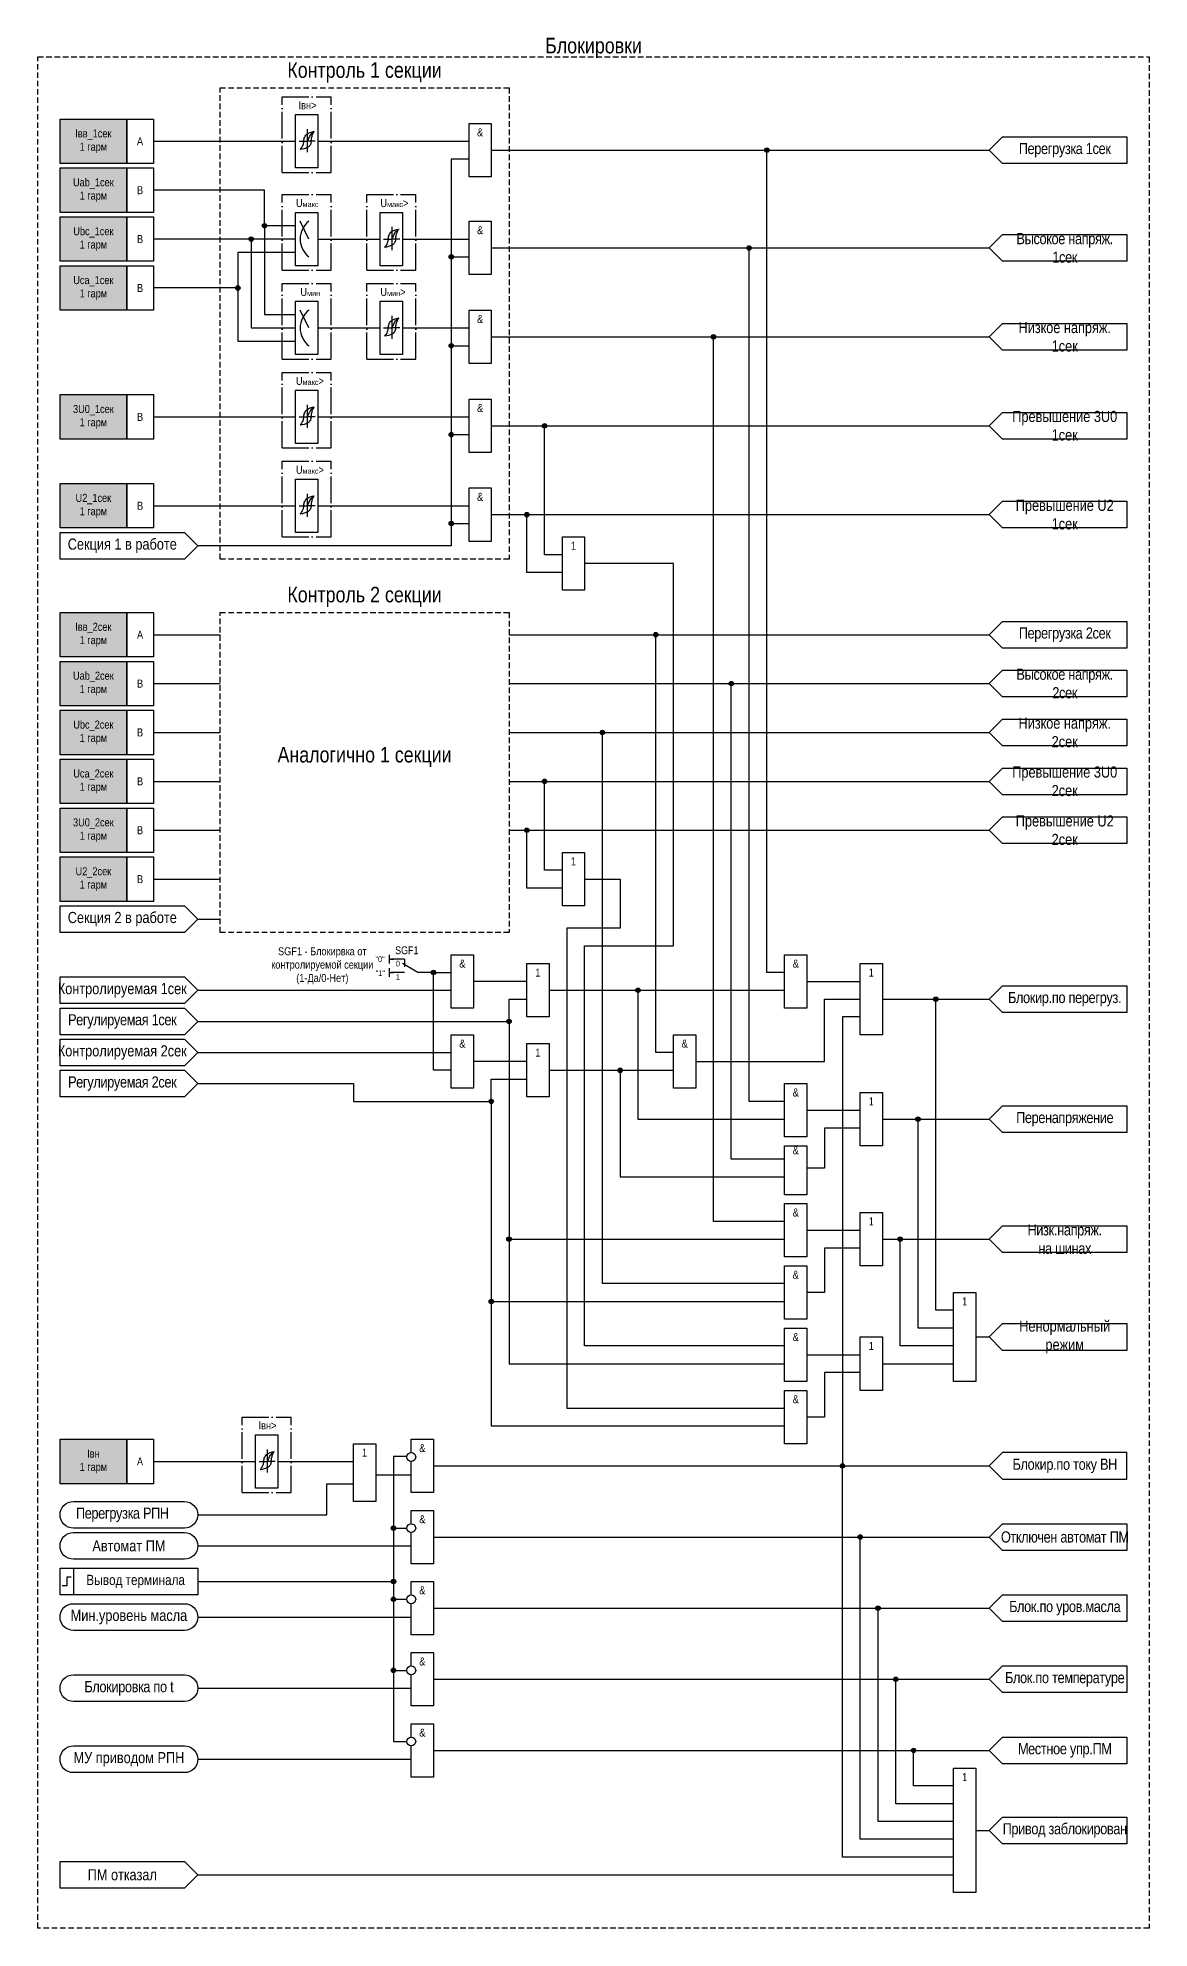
# Model space of a CAD drawing. Header units: millimetres. Extents: x 0 to 884, y -40 to 425.
# Drawn here: x 0 to 250, y 0 to 425.3 of the extents above; entities that cross this region are included whole.
import ezdxf
from ezdxf.enums import TextEntityAlignment as Align

# ---------------------------------------------------------------- set-up
doc = ezdxf.new("R2010")
doc.units = ezdxf.units.MM
doc.linetypes.add('ACAD_ISO04W100', pattern=[30, 24, -3, 0, -3])
doc.linetypes.add('штриховая2', pattern=[0.375, 0.25, -0.125])
doc.layers.add('TEXT', color=7, linetype='Continuous', lineweight=25, true_color=0xffffff)
doc.layers.add('Основная', color=7, linetype='Continuous')
doc.styles.add('1.8_Gost_RD', font='ARIALN.TTF', dxfattribs={"height": 1.8})
doc.styles.add('2.5_Gost_RD', font='ARIALN.TTF', dxfattribs={"height": 2.5})
doc.styles.add('3.5_Gost_RD', font='ARIALN.TTF', dxfattribs={"height": 3.5})
doc.styles.add('Вывод', font='ARIALN.TTF', dxfattribs={"height": 2.5})
doc.styles.add('Компонент', font='ARIALN.TTF', dxfattribs={"height": 3.5})

# ---------------------------------------------------------------- blocks, each defined once
blk = doc.blocks.new('*U892')
at = {"layer": 'Основная', "linetype": 'ACAD_ISO04W100', "ltscale": 0.25}
for p, q in [((0, 0), (11, 0)), ((0, -17), (0, 0)), ((11, -17), (11, 0)), ((0, -17), (11, -17))]:
    blk.add_line(p, q, dxfattribs=at)
at = {"layer": 'Основная', "style": 'Компонент'}
blk.add_attdef('ОУ', text='', height=3.5, dxfattribs=at).set_placement((11, 0), align=Align.MIDDLE_CENTER)
blk = doc.blocks.new('Точка')
at = {"ltscale": 100}
h = blk.add_hatch(color=256, dxfattribs=at)
h.dxf.hatch_style = 1
edge = h.paths.add_edge_path()
edge.add_arc((0, 0), 0.5, 0, 360)
blk.add_circle((0, 0), 0.5, dxfattribs=at)
blk = doc.blocks.new('*U958')
at = {"layer": 'Основная', "color": 0}
blk.add_line((0, 0), (7, 4), dxfattribs=at)
at = {"layer": 'Основная', "ltscale": 0.35}
blk.add_line((6, 6), (6, 2.5), dxfattribs=at)
blk = doc.blocks.new('*U985')
at = {"layer": 'Основная', "color": 0}
for p, q in [((-3, 6), (-9, 6)), ((-3, 0), (-9, 0)), ((9, 0), (3, 0))]:
    blk.add_line(p, q, dxfattribs=at)
at = {"layer": 'Основная', "ltscale": 0.25, "xscale": -1}
blk.add_blockref('*U958', (3, 0), dxfattribs=at)
at = {"layer": 'Основная'}
for tag, height, style, p in [('ОУ', 3.5, 'Компонент', (-2, 10)), ('В1', 2.5, 'Вывод', (-14, 6)), ('В2', 2.5, 'Вывод', (-6, 4)), ('В3', 2.5, 'Вывод', (-6, -2))]:
    blk.add_attdef(tag, text='', height=height, dxfattribs=dict(at, style=style)).set_placement(p, align=Align.MIDDLE_CENTER)

msp = doc.modelspace()

# ---------------------------------------------------------------- hatches: boundary and pattern name
at = {"ltscale": 100, "true_color": 0xf7941d}
h = msp.add_hatch(color=30, dxfattribs=at)
h.dxf.hatch_style = 1
h.paths.add_polyline_path([(5, 407), (20, 407), (20, 397), (5, 397)])
h = msp.add_hatch(color=30, dxfattribs=at)
h.dxf.hatch_style = 1
h.paths.add_polyline_path([(5, 396), (20, 396), (20, 386), (5, 386)])
h = msp.add_hatch(color=30, dxfattribs=at)
h.dxf.hatch_style = 1
h.paths.add_polyline_path([(5, 385), (20, 385), (20, 375), (5, 375)])
h = msp.add_hatch(color=30, dxfattribs=at)
h.dxf.hatch_style = 1
h.paths.add_polyline_path([(5, 374), (20, 374), (20, 364), (5, 364)])
h = msp.add_hatch(color=30, dxfattribs=at)
h.dxf.hatch_style = 1
h.paths.add_polyline_path([(5, 345), (20, 345), (20, 335), (5, 335)])
h = msp.add_hatch(color=30, dxfattribs=at)
h.dxf.hatch_style = 1
h.paths.add_polyline_path([(5, 325), (20, 325), (20, 315), (5, 315)])
h = msp.add_hatch(color=30, dxfattribs=at)
h.dxf.hatch_style = 1
h.paths.add_polyline_path([(5, 296), (20, 296), (20, 286), (5, 286)])
h = msp.add_hatch(color=30, dxfattribs=at)
h.dxf.hatch_style = 1
h.paths.add_polyline_path([(5, 285), (20, 285), (20, 275), (5, 275)])
h = msp.add_hatch(color=30, dxfattribs=at)
h.dxf.hatch_style = 1
h.paths.add_polyline_path([(5, 274), (20, 274), (20, 264), (5, 264)])
h = msp.add_hatch(color=30, dxfattribs=at)
h.dxf.hatch_style = 1
h.paths.add_polyline_path([(5, 263), (20, 263), (20, 253), (5, 253)])
h = msp.add_hatch(color=30, dxfattribs=at)
h.dxf.hatch_style = 1
h.paths.add_polyline_path([(5, 252), (20, 252), (20, 242), (5, 242)])
h = msp.add_hatch(color=30, dxfattribs=at)
h.dxf.hatch_style = 1
h.paths.add_polyline_path([(5, 241), (20, 241), (20, 231), (5, 231)])
h = msp.add_hatch(color=30, dxfattribs=at)
h.dxf.hatch_style = 1
h.paths.add_polyline_path([(5, 110), (20, 110), (20, 100), (5, 100)])

# ---------------------------------------------------------------- linework, layer by layer
at = {"ltscale": 100}
for p, q in [((58, 396), (58, 408)), ((58, 408), (63, 408)), ((63, 408), (63, 402)), ((55, 402), (58, 402)), ((63, 402), (63, 396)), ((63, 396), (58, 396)), ((77, 374), (77, 386)), ((77, 386), (82, 386)), ((82, 386), (82, 380)), ((74, 380), (77, 380)), ((82, 380), (82, 374)), ((93, 376), (97, 376)), ((82, 374), (77, 374)), ((77, 354), (77, 366)), ((77, 366), (82, 366)), ((82, 366), (82, 360)), ((74, 360), (77, 360)), ((82, 360), (82, 354)), ((82, 354), (77, 354)), ((93, 356), (97, 356)), ((58, 334), (58, 346)), ((58, 346), (63, 346)), ((63, 346), (63, 340)), ((55, 340), (58, 340)), ((63, 340), (63, 334)), ((93, 336), (97, 336)), ((63, 334), (58, 334)), ((58, 314), (58, 326)), ((58, 326), (63, 326)), ((63, 326), (63, 320)), ((55, 320), (58, 320)), ((63, 320), (63, 314)), ((93, 316), (97, 316)), ((63, 314), (58, 314)), ((106, 291), (214, 291)), ((106, 280), (214, 280)), ((106, 269), (214, 269)), ((106, 258), (214, 258)), ((106, 247), (214, 247)), ((79, 219), (79, 217)), ((79, 218), (80, 218)), ((79, 216), (79, 214)), ((79, 215), (80, 215)), ((89, 215), (86, 215)), ((115, 211), (168, 211)), ((115, 193), (143, 193)), ((49, 99), (49, 111)), ((54, 111), (54, 105)), ((46, 105), (49, 105)), ((54, 105), (54, 99)), ((54, 99), (49, 99))]:
    msp.add_line(p, q, dxfattribs=at)
for p, q in [((60.6, 404.72), (60.6, 399.52)), ((79.6, 382.72), (79.6, 377.52)), ((79.6, 362.72), (79.6, 357.52)), ((60.6, 342.72), (60.6, 337.52)), ((60.6, 322.72), (60.6, 317.52)), ((51.6, 107.72), (51.6, 102.52))]:
    msp.add_line(p, q)
at = {"color": 7, "ltscale": 100}
for p, q in [((58.79, 402), (60.6, 402)), ((62.42, 402), (60.6, 402)), ((61, 380), (59, 384)), ((58, 380), (26, 380)), ((63, 380), (74, 380)), ((77.79, 380), (79.6, 380)), ((81.42, 380), (79.6, 380)), ((61, 360), (59, 364)), ((63, 360), (74, 360)), ((77.79, 360), (79.6, 360)), ((81.42, 360), (79.6, 360)), ((58.79, 340), (60.6, 340)), ((62.42, 340), (60.6, 340)), ((58.79, 320), (60.6, 320)), ((62.42, 320), (60.6, 320)), ((49.79, 105), (51.6, 105)), ((53.42, 105), (51.6, 105))]:
    msp.add_line(p, q, dxfattribs=at)
at = {"color": 3, "ltscale": 100}
for p, q in [((102, 400), (214, 400)), ((102, 378), (214, 378)), ((102, 358), (214, 358)), ((102, 338), (214, 338)), ((102, 318), (214, 318))]:
    msp.add_line(p, q, dxfattribs=at)
at = {"linetype": 'штриховая2', "ltscale": 5}
for points in [[(0, 421), (250, 421), (250, 0), (0, 0)], [(106, 308), (41, 308), (41, 414), (106, 414)], [(106, 224), (41, 224), (41, 296), (106, 296)]]:
    msp.add_lwpolyline(points, close=True, dxfattribs=at)
at = {"ltscale": 100}
for points in [[(5, 407), (20, 407), (20, 397), (5, 397)], [(20, 407), (26, 407), (26, 397), (20, 397)], [(217, 403), (245, 403), (245, 397), (217, 397), (214, 400)], [(5, 396), (20, 396), (20, 386), (5, 386)], [(20, 396), (26, 396), (26, 386), (20, 386)], [(5, 385), (20, 385), (20, 375), (5, 375)], [(20, 385), (26, 385), (26, 375), (20, 375)], [(58, 386), (63, 386), (63, 374), (58, 374)], [(217, 381), (245, 381), (245, 375), (217, 375), (214, 378)], [(5, 374), (20, 374), (20, 364), (5, 364)], [(20, 374), (26, 374), (26, 364), (20, 364)], [(58, 366), (63, 366), (63, 354), (58, 354)], [(217, 361), (245, 361), (245, 355), (217, 355), (214, 358)], [(5, 345), (20, 345), (20, 335), (5, 335)], [(20, 345), (26, 345), (26, 335), (20, 335)], [(217, 341), (245, 341), (245, 335), (217, 335), (214, 338)], [(5, 325), (20, 325), (20, 315), (5, 315)], [(20, 325), (26, 325), (26, 315), (20, 315)], [(217, 321), (245, 321), (245, 315), (217, 315), (214, 318)], [(5, 296), (20, 296), (20, 286), (5, 286)], [(20, 296), (26, 296), (26, 286), (20, 286)], [(217, 294), (245, 294), (245, 288), (217, 288), (214, 291)], [(5, 285), (20, 285), (20, 275), (5, 275)], [(20, 285), (26, 285), (26, 275), (20, 275)], [(217, 283), (245, 283), (245, 277), (217, 277), (214, 280)], [(5, 274), (20, 274), (20, 264), (5, 264)], [(20, 274), (26, 274), (26, 264), (20, 264)], [(217, 272), (245, 272), (245, 266), (217, 266), (214, 269)], [(5, 263), (20, 263), (20, 253), (5, 253)], [(20, 263), (26, 263), (26, 253), (20, 253)], [(217, 261), (245, 261), (245, 255), (217, 255), (214, 258)], [(5, 252), (20, 252), (20, 242), (5, 242)], [(20, 252), (26, 252), (26, 242), (20, 242)], [(217, 250), (245, 250), (245, 244), (217, 244), (214, 247)], [(5, 241), (20, 241), (20, 231), (5, 231)], [(20, 241), (26, 241), (26, 231), (20, 231)], [(217, 212), (245, 212), (245, 206), (217, 206), (214, 209)], [(217, 185), (245, 185), (245, 179), (217, 179), (214, 182)], [(217, 158), (245, 158), (245, 152), (217, 152), (214, 155)], [(217, 136), (245, 136), (245, 130), (217, 130), (214, 133)], [(5, 110), (20, 110), (20, 100), (5, 100)], [(20, 110), (26, 110), (26, 100), (20, 100)], [(245, 101), (245, 107), (217, 107), (214, 104), (217, 101)], [(217, 91), (245, 91), (245, 85), (217, 85), (214, 88)], [(5, 81), (8, 81), (8, 75), (5, 75)], [(5, 81), (36, 81), (36, 75), (5, 75)], [(217, 75), (245, 75), (245, 69), (217, 69), (214, 72)], [(217, 59), (245, 59), (245, 53), (217, 53), (214, 56)], [(217, 43), (245, 43), (245, 37), (217, 37), (214, 40)], [(217, 25), (245, 25), (245, 19), (217, 19), (214, 22)]]:
    msp.add_lwpolyline(points, close=True, dxfattribs=at)
for points in [[(97, 400), (97, 406), (102, 406), (102, 394), (97, 394), (97, 400)], [(26, 402), (55, 402)], [(63, 402), (97, 402)], [(168, 215), (164, 215), (164, 400)], [(97, 398), (93, 398), (93, 311), (36, 311)], [(58, 383), (51, 383), (51, 391), (26, 391)], [(51, 383), (51, 363), (58, 363)], [(97, 378), (97, 384), (102, 384), (102, 372), (97, 372), (97, 378)], [(48, 380), (48, 360), (58, 360)], [(82, 380), (97, 380)], [(58, 377), (45, 377), (45, 369), (26, 369)], [(168, 186), (160, 186), (160, 378)], [(45, 371), (45, 357), (58, 357)], [(97, 358), (97, 364), (102, 364), (102, 352), (97, 352), (97, 358)], [(82, 360), (97, 360)], [(168, 159), (152, 159), (152, 358)], [(97, 338), (97, 344), (102, 344), (102, 332), (97, 332), (97, 338)], [(26, 340), (55, 340)], [(63, 340), (97, 340)], [(97, 318), (97, 324), (102, 324), (102, 312), (97, 312), (97, 318)], [(26, 320), (55, 320)], [(63, 320), (97, 320)], [(5, 314), (33, 314), (36, 311), (33, 308), (5, 308), (5, 314)], [(118, 307), (118, 313), (123, 313), (123, 301), (118, 301), (118, 307)], [(168, 131), (123, 131), (123, 221), (143, 221), (143, 307), (123, 307)], [(26, 291), (41, 291)], [(143, 197), (139, 197), (139, 291)], [(26, 280), (41, 280)], [(168, 173), (156, 173), (156, 280)], [(26, 269), (41, 269)], [(168, 145), (127, 145), (127, 269)], [(26, 258), (41, 258)], [(118, 238), (114, 238), (114, 258)], [(26, 247), (41, 247)], [(118, 234), (110, 234), (110, 247)], [(118, 236), (118, 242), (123, 242), (123, 230), (118, 230), (118, 236)], [(26, 236), (41, 236)], [(123, 236), (131, 236), (131, 225), (119, 225), (119, 117), (168, 117)], [(5, 230), (33, 230), (36, 227), (33, 224), (5, 224), (5, 230)], [(36, 227), (41, 227)], [(93, 213), (93, 219), (98, 219), (98, 207), (93, 207), (93, 213)], [(110, 211), (110, 217), (115, 217), (115, 205), (110, 205), (110, 211)], [(168, 213), (168, 219), (173, 219), (173, 207), (168, 207), (168, 213)], [(185, 211), (185, 217), (190, 217), (190, 201), (185, 201), (185, 211)], [(5, 214), (33, 214), (36, 211), (33, 208), (5, 208), (5, 214)], [(93, 193), (89, 193), (89, 215)], [(110, 213), (98, 213)], [(173, 213), (185, 213)], [(36, 211), (93, 211)], [(36, 204), (106, 204), (106, 209), (110, 209)], [(135, 211), (135, 182), (168, 182)], [(148, 195), (177, 195), (177, 209), (185, 209)], [(190, 209), (214, 209)], [(206, 139), (202, 139), (202, 209)], [(5, 207), (33, 207), (36, 204), (33, 201), (5, 201), (5, 207)], [(185, 205), (181, 205), (181, 104)], [(5, 200), (33, 200), (36, 197), (33, 194), (5, 194), (5, 200)], [(93, 195), (93, 201), (98, 201), (98, 189), (93, 189), (93, 195)], [(106, 204), (106, 155), (168, 155)], [(143, 195), (143, 201), (148, 201), (148, 189), (143, 189), (143, 195)], [(36, 197), (93, 197)], [(110, 193), (110, 199), (115, 199), (115, 187), (110, 187), (110, 193)], [(5, 193), (33, 193), (36, 190), (33, 187), (5, 187), (5, 193)], [(110, 195), (98, 195)], [(131, 193), (131, 169), (168, 169)], [(36, 190), (71, 190), (71, 186), (102, 186), (102, 191), (110, 191)], [(168, 184), (168, 190), (173, 190), (173, 178), (168, 178), (168, 184)], [(185, 182), (185, 188), (190, 188), (190, 176), (185, 176), (185, 182)], [(102, 186), (102, 141), (168, 141)], [(173, 184), (185, 184)], [(185, 180), (177, 180), (177, 171), (173, 171)], [(190, 182), (214, 182)], [(206, 135), (198, 135), (198, 182)], [(168, 171), (168, 176), (173, 176), (173, 165), (168, 165), (168, 171)], [(168, 157), (168, 163), (173, 163), (173, 151), (168, 151), (168, 157)], [(185, 155), (185, 161), (190, 161), (190, 149), (185, 149), (185, 155)], [(106, 155), (106, 127), (168, 127)], [(173, 157), (185, 157)], [(190, 155), (214, 155)], [(206, 131), (194, 131), (194, 155)], [(168, 143), (168, 149), (173, 149), (173, 137), (168, 137), (168, 143)], [(185, 153), (177, 153), (177, 143), (173, 143)], [(102, 141), (102, 113), (168, 113)], [(206, 137), (206, 143), (211, 143), (211, 123), (206, 123), (206, 137)], [(168, 129), (168, 135), (173, 135), (173, 123), (168, 123), (168, 129)], [(185, 127), (185, 133), (190, 133), (190, 121), (185, 121), (185, 127)], [(211, 133), (214, 133)], [(173, 129), (185, 129)], [(185, 125), (177, 125), (177, 115), (173, 115)], [(190, 127), (206, 127)], [(168, 115), (168, 121), (173, 121), (173, 109), (168, 109), (168, 115)], [(49, 111), (54, 111)], [(71, 103), (71, 109), (76, 109), (76, 96), (71, 96), (71, 103)], [(84, 107), (84, 110), (89, 110), (89, 98), (84, 98), (84, 104)], [(26, 105), (46, 105)], [(54, 105), (71, 105)], [(83, 106.09), (80, 106.09), (80, 42), (83, 42)], [(84, 104), (84, 105)], [(89, 104), (214, 104)], [(206, 16), (181, 16), (181, 103.5)], [(36, 93), (65, 93), (65, 100), (71, 100)], [(76, 102), (84, 102)], [(84, 91), (84, 94), (89, 94), (89, 82), (84, 82), (84, 88)], [(80, 90), (83, 90)], [(36, 86), (84, 86)], [(84, 88), (84, 89)], [(89, 88), (214, 88)], [(206, 20), (185, 20), (185, 88)], [(36, 78), (80, 78)], [(84, 75), (84, 78), (89, 78), (89, 66), (84, 66), (84, 72)], [(80, 74), (83, 74)], [(84, 72), (84, 73)], [(36, 70), (84, 70)], [(89, 72), (214, 72)], [(206, 24), (189, 24), (189, 72)], [(84, 59), (84, 62), (89, 62), (89, 50), (84, 50), (84, 56)], [(80, 58), (83, 58)], [(84, 56), (84, 57)], [(89, 56), (214, 56)], [(206, 28), (193, 28), (193, 56)], [(36, 54), (84, 54)], [(84, 43), (84, 46), (89, 46), (89, 34), (84, 34), (84, 40)], [(84, 40), (84, 41)], [(89, 40), (214, 40)], [(206, 32), (197, 32), (197, 40)], [(36, 38), (84, 38)], [(206, 30), (206, 36), (211, 36), (211, 8), (206, 8), (206, 30)], [(211, 22), (214, 22)], [(5, 15), (33, 15), (36, 12), (33, 9), (5, 9), (5, 15)], [(36, 12), (206, 12)]]:
    msp.add_lwpolyline(points, dxfattribs=at)
at = {"color": 3, "ltscale": 100}
for points in [[(118, 309), (114, 309), (114, 338)], [(118, 305), (110, 305), (110, 318)], [(89, 215), (93, 215)]]:
    msp.add_lwpolyline(points, dxfattribs=at)
at = {"ltscale": 100}
for points in [[(8, 90, -1), (8, 96), (33, 96, -1), (33, 90)], [(8, 83, -1), (8, 89), (33, 89, -1), (33, 83)], [(8, 67, -1), (8, 73), (33, 73, -1), (33, 67)], [(8, 51, -1), (8, 57), (33, 57, -1), (33, 51)], [(8, 35, -1), (8, 41), (33, 41, -1), (33, 35)]]:
    msp.add_lwpolyline(points, format="xyb", close=True, dxfattribs=at)
at = {"lineweight": 30, "ltscale": 100}
msp.add_lwpolyline([(7.5, 79), (6.5, 79), (6.5, 77), (5.5, 77)], dxfattribs=at)
at = {"ltscale": 100}
for centre in [(84, 106), (84, 90), (84, 74), (84, 58), (84, 42)]:
    msp.add_circle(centre, 1, dxfattribs=at)
at = {"color": 7, "ltscale": 100}
for centre in [(64, 380), (64, 360)]:
    msp.add_arc(centre, 5, 126.8699, 233.1301, dxfattribs=at)
for points in [[(59.8, 401.92), (59.95, 402.71), (60.44, 403.54), (62.2, 404.26)], [(60.6, 402), (61, 402.72), (61.47, 403.6), (62.2, 404.26)], [(61.48, 401.92), (61.6, 402.71), (61.81, 403.54), (62.2, 404.26)], [(59.8, 401.92), (59.6, 401.13), (59, 400.12)], [(61.48, 401.92), (61.25, 401.13), (60.76, 400.67), (59, 400.12)], [(78.8, 379.92), (78.6, 379.13), (78, 378.12)], [(80.48, 379.92), (80.25, 379.13), (79.76, 378.67), (78, 378.12)], [(78.8, 379.92), (78.95, 380.71), (79.44, 381.54), (81.2, 382.26)], [(79.6, 380), (80, 380.72), (80.47, 381.6), (81.2, 382.26)], [(80.48, 379.92), (80.6, 380.71), (80.81, 381.54), (81.2, 382.26)], [(78.8, 359.92), (78.95, 360.71), (79.44, 361.54), (81.2, 362.26)], [(79.6, 360), (80, 360.72), (80.47, 361.6), (81.2, 362.26)], [(80.48, 359.92), (80.6, 360.71), (80.81, 361.54), (81.2, 362.26)], [(78.8, 359.92), (78.6, 359.13), (78, 358.12)], [(80.48, 359.92), (80.25, 359.13), (79.76, 358.67), (78, 358.12)], [(59.8, 339.92), (59.95, 340.71), (60.44, 341.54), (62.2, 342.26)], [(60.6, 340), (61, 340.72), (61.47, 341.6), (62.2, 342.26)], [(61.48, 339.92), (61.6, 340.71), (61.81, 341.54), (62.2, 342.26)], [(59.8, 339.92), (59.6, 339.13), (59, 338.12)], [(61.48, 339.92), (61.25, 339.13), (60.76, 338.67), (59, 338.12)], [(59.8, 319.92), (59.6, 319.13), (59, 318.12)], [(61.48, 319.92), (61.25, 319.13), (60.76, 318.67), (59, 318.12)], [(59.8, 319.92), (59.95, 320.71), (60.44, 321.54), (62.2, 322.26)], [(60.6, 320), (61, 320.72), (61.47, 321.6), (62.2, 322.26)], [(61.48, 319.92), (61.6, 320.71), (61.81, 321.54), (62.2, 322.26)], [(50.8, 104.92), (50.95, 105.71), (51.44, 106.54), (53.2, 107.26)], [(51.6, 105), (52, 105.72), (52.47, 106.6), (53.2, 107.26)], [(52.48, 104.92), (52.6, 105.71), (52.81, 106.54), (53.2, 107.26)], [(50.8, 104.92), (50.6, 104.13), (50, 103.12)], [(52.48, 104.92), (52.25, 104.13), (51.76, 103.67), (50, 103.12)]]:
    msp.add_spline(points, degree=3)

# ---------------------------------------------------------------- block references
at = {"ltscale": 100}
for p in [(164, 400), (51, 383), (48, 380), (160, 378), (93, 376), (45, 369), (152, 358), (93, 356), (93, 336), (114, 338), (93, 316), (110, 318), (139, 291), (156, 280), (127, 269), (114, 258), (110, 247), (89, 215), (135, 211), (202, 209), (106, 204), (131, 193), (102, 186), (198, 182), (106, 155), (194, 155), (102, 141), (181, 104), (80, 90), (185, 88), (80, 78), (80, 74), (189, 72), (80, 58), (193, 56), (197, 40)]:
    msp.add_blockref('Точка', p, dxfattribs=at)
at = {"layer": 'Основная', "ltscale": 0.25}
for p in [(55, 412), (55, 390), (74, 390), (55, 370), (74, 370), (55, 350), (55, 330), (46, 115)]:
    msp.add_blockref('*U892', p, dxfattribs=at)
at = {"layer": 'Основная', "ltscale": 0.25, "xscale": 0.5, "yscale": 0.5, "zscale": 0.5}
msp.add_blockref('*U985', (84, 215), dxfattribs=at).add_auto_attribs({'ОУ': 'SGF1', 'В1': '"0"', 'В2': '0', 'В3': '1'})

# ---------------------------------------------------------------- texts
at = {"color": 7, "ltscale": 100, "char_height": 1.8, "attachment_point": 1, "style": '1.8_Gost_RD'}
for s, insert in [('\\pi3.65089;Iвн>', (55, 411)), ('\\pi1.0688;U{\\H0.66667x;макс}', (57, 389)), ('\\pi1.0688;U{\\H0.66667x;макс}>', (76, 389)), ('\\pi1.0688;U{\\H0.66667x;мин}', (58, 369)), ('\\pi1.0688;U{\\H0.66667x;мин}>', (76, 369)), ('\\pi1.0688;U{\\H0.66667x;макс\\H1.5x;>}', (57, 349)), ('\\pi1.0688;U{\\H0.66667x;макс\\H1.5x;>}', (57, 329)), ('\\pi3.65089;Iвн>', (46, 114))]:
    msp.add_mtext_dynamic_manual_height_columns(s, width=11, gutter_width=17.5, heights=[0], dxfattribs=dict(at, insert=insert))
at = {"ltscale": 100, "attachment_point": 5}
for s, insert, char_height, width, style in [('Iвв_1сек\\P1 гарм', (12.5, 402), 1.8, 15, '1.8_Gost_RD'), ('&', (99.5, 404), 1.8, 5, '2.5_Gost_RD'), ('А ', (23, 402), 1.8, 6, '1.8_Gost_RD'), ('{\\T0.95;Перегрузка 1сек}', (231, 400), 2.5, 28, '2.5_Gost_RD'), ('Uab_1сек\\P1 гарм', (12.5, 391), 1.8, 15, '1.8_Gost_RD'), ('В ', (23, 391), 1.8, 6, '1.8_Gost_RD'), ('Ubc_1сек\\P1 гарм', (12.5, 380), 1.8, 15, '1.8_Gost_RD'), ('&', (99.5, 382), 1.8, 5, '2.5_Gost_RD'), ('В ', (23, 380), 1.8, 6, '1.8_Gost_RD'), ('{\\T0.95;Высокое напряж.\\P1сек}', (231, 378), 2.5, 28, '2.5_Gost_RD'), ('Uca_1сек\\P1 гарм', (12.5, 369), 1.8, 15, '1.8_Gost_RD'), ('В ', (23, 369), 1.8, 6, '1.8_Gost_RD'), ('&', (99.5, 362), 1.8, 5, '2.5_Gost_RD'), ('Низкое напряж.\\P1сек', (231, 358), 2.5, 28, '2.5_Gost_RD'), ('3U0_1сек\\P1 гарм', (12.5, 340), 1.8, 15, '1.8_Gost_RD'), ('В ', (23, 340), 1.8, 6, '1.8_Gost_RD'), ('&', (99.5, 342), 1.8, 5, '2.5_Gost_RD'), ('Превышение 3U0\\P1сек', (231, 338), 2.5, 28, '2.5_Gost_RD'), ('U2_1сек\\P1 гарм', (12.5, 320), 1.8, 15, '1.8_Gost_RD'), ('В ', (23, 320), 1.8, 6, '1.8_Gost_RD'), ('&', (99.5, 322), 1.8, 5, '2.5_Gost_RD'), ('Превышение U2\\P1сек', (231, 318), 2.5, 28, '2.5_Gost_RD'), ('1', (120.5, 311), 1.8, 5, '2.5_Gost_RD'), ('Iвв_2сек\\P1 гарм', (12.5, 291), 1.8, 15, '1.8_Gost_RD'), ('А ', (23, 291), 1.8, 6, '1.8_Gost_RD'), ('{\\T0.95;Перегрузка 2сек}', (231, 291), 2.5, 28, '2.5_Gost_RD'), ('Uab_2сек\\P1 гарм', (12.5, 280), 1.8, 15, '1.8_Gost_RD'), ('В ', (23, 280), 1.8, 6, '1.8_Gost_RD'), ('{\\T0.95;Высокое напряж.\\P2сек}', (231, 280), 2.5, 28, '2.5_Gost_RD'), ('Низкое напряж.\\P2сек', (231, 269), 2.5, 28, '2.5_Gost_RD'), ('Ubc_2сек\\P1 гарм', (12.5, 269), 1.8, 15, '1.8_Gost_RD'), ('В ', (23, 269), 1.8, 6, '1.8_Gost_RD'), ('Uca_2сек\\P1 гарм', (12.5, 258), 1.8, 15, '1.8_Gost_RD'), ('Превышение 3U0\\P2сек', (231, 258), 2.5, 28, '2.5_Gost_RD'), ('В ', (23, 258), 1.8, 6, '1.8_Gost_RD'), ('3U0_2сек\\P1 гарм', (12.5, 247), 1.8, 15, '1.8_Gost_RD'), ('В ', (23, 247), 1.8, 6, '1.8_Gost_RD'), ('Превышение U2\\P2сек', (231, 247), 2.5, 28, '2.5_Gost_RD'), ('U2_2сек\\P1 гарм', (12.5, 236), 1.8, 15, '1.8_Gost_RD'), ('1', (120.5, 240), 1.8, 5, '2.5_Gost_RD'), ('В ', (23, 236), 1.8, 6, '1.8_Gost_RD'), ('&', (95.5, 217), 1.8, 5, '2.5_Gost_RD'), ('&', (170.5, 217), 1.8, 5, '2.5_Gost_RD'), ('1', (112.5, 215), 1.8, 5, '2.5_Gost_RD'), ('1', (187.5, 215), 1.8, 5, '2.5_Gost_RD'), ('{\\T0.95;Блокир.по перегруз.}', (231, 209), 2.5, 28, '2.5_Gost_RD'), ('&', (95.5, 199), 1.8, 5, '2.5_Gost_RD'), ('&', (145.5, 199), 1.8, 5, '2.5_Gost_RD'), ('1', (112.5, 197), 1.8, 5, '2.5_Gost_RD'), ('&', (170.5, 188), 1.8, 5, '2.5_Gost_RD'), ('1', (187.5, 186), 1.8, 5, '2.5_Gost_RD'), ('{\\T0.95;Перенапряжение}', (231, 182), 2.5, 28, '2.5_Gost_RD'), ('&', (170.5, 175), 1.8, 5, '2.5_Gost_RD'), ('&', (170.5, 161), 1.8, 5, '2.5_Gost_RD'), ('1', (187.5, 159), 1.8, 5, '2.5_Gost_RD'), ('{\\T0.95;Низк.напряж.\\Pна шинах}', (231, 155), 2.5, 28, '2.5_Gost_RD'), ('&', (170.5, 147), 1.8, 5, '2.5_Gost_RD'), ('1', (208.5, 141), 1.8, 5, '2.5_Gost_RD'), ('Ненормальный режим', (231, 133), 2.5, 28, '2.5_Gost_RD'), ('&', (170.5, 133), 1.8, 5, '2.5_Gost_RD'), ('1', (187.5, 131), 1.8, 5, '2.5_Gost_RD'), ('&', (170.5, 119), 1.8, 5, '2.5_Gost_RD'), ('Iвн\\P1 гарм', (12.5, 105), 1.8, 15, '1.8_Gost_RD'), ('1', (73.5, 107), 1.8, 5, '2.5_Gost_RD'), ('&', (86.5, 108), 1.8, 5, '2.5_Gost_RD'), ('А ', (23, 105), 1.8, 6, '1.8_Gost_RD'), ('{\\T0.95;Блокир.по току ВН}', (231, 104), 2.5, 28, '2.5_Gost_RD'), ('&', (86.5, 92), 1.8, 5, '2.5_Gost_RD'), ('{\\T0.95;Отключен автомат ПМ}', (231, 88), 2.5, 28, '2.5_Gost_RD'), ('&', (86.5, 76), 1.8, 5, '2.5_Gost_RD'), ('{\\T0.95;Блок.по уров.масла}', (231, 72), 2.5, 28, '2.5_Gost_RD'), ('&', (86.5, 60), 1.8, 5, '2.5_Gost_RD'), ('{\\T0.95;Блок.по температуре}', (231, 56), 2.5, 28, '2.5_Gost_RD'), ('&', (86.5, 44), 1.8, 5, '2.5_Gost_RD'), ('{\\T0.95;Местное упр.ПМ}', (231, 40), 2.5, 28, '2.5_Gost_RD'), ('1', (208.5, 34), 1.8, 5, '2.5_Gost_RD'), ('{\\T0.95;Привод заблокирован}', (231, 22), 2.5, 28, '2.5_Gost_RD')]:
    msp.add_mtext(s, dxfattribs=dict(at, insert=insert, char_height=char_height, width=width, style=style))
at = {"color": 0, "ltscale": 100, "attachment_point": 5, "style": '2.5_Gost_RD'}
for s, insert, char_height, width in [('{\\C256;Секция 1 в работе}', (19, 311), 2.5, 28), ('{\\C256;Секция 2 в работе}', (19, 227), 2.5, 28), ('{\\C256;Контролируемая 1сек}', (19, 211), 2.5, 28), ('{\\T0.95;\\C256;Регулируемая 1сек}', (19, 204), 2.5, 28), ('{\\C256;Контролируемая 2сек}', (19, 197), 2.5, 28), ('{\\T0.95;\\C256;Регулируемая 2сек}', (19, 190), 2.5, 28), ('{\\C256;Автомат ПМ}', (20.5, 86), 2.5, 25), ('{\\C256;Вывод терминала}', (22, 78), 2.3, 28), ('{\\C256;Мин.уровень масла}', (20.5, 70), 2.5, 31), ('{\\T0.95;\\C256;Блокировка по t}', (20.5, 53.96), 2.5, 31), ('{\\C256;МУ приводом РПН}', (20.5, 38), 2.5, 31), ('{\\C256;ПМ отказал}', (19, 12), 2.5, 28)]:
    msp.add_mtext(s, dxfattribs=dict(at, insert=insert, char_height=char_height, width=width))
at = {"ltscale": 100, "insert": (76, 215.5), "char_height": 1.25, "attachment_point": 1, "style": '3.5_Gost_RD'}
msp.add_mtext_dynamic_manual_height_columns('"1"', width=2, gutter_width=17.5, heights=[0], dxfattribs=at)
at = {"color": 2, "ltscale": 100, "insert": (19, 93), "char_height": 2.5, "attachment_point": 5, "style": '2.5_Gost_RD'}
msp.add_mtext('\\A1;{\\T0.95;\\C256;Перегрузка РПН}', dxfattribs=at)
at = {"layer": 'TEXT', "color": 0, "ltscale": 100, "attachment_point": 5, "style": '2.5_Gost_RD'}
for s, insert, char_height, width in [('{\\C30;Блокировки}', (125, 423), 3.5, 250), ('{\\C30;Контроль 1 секции}', (73.5, 417.5), 3.5, 65), ('{\\C30;Контроль 2 секции}', (73.5, 299.5), 3.5, 65), ('{\\C30;Аналогично 1 секции}', (73.5, 263.5), 3.5, 65), ('{\\C3;SGF1 - Блокирвка от контролируемой секции (1-Да/0-Нет)}', (64, 216.5), 1.8, 23.8631)]:
    msp.add_mtext(s, dxfattribs=dict(at, insert=insert, char_height=char_height, width=width))

doc.saveas('drawing.dxf')
